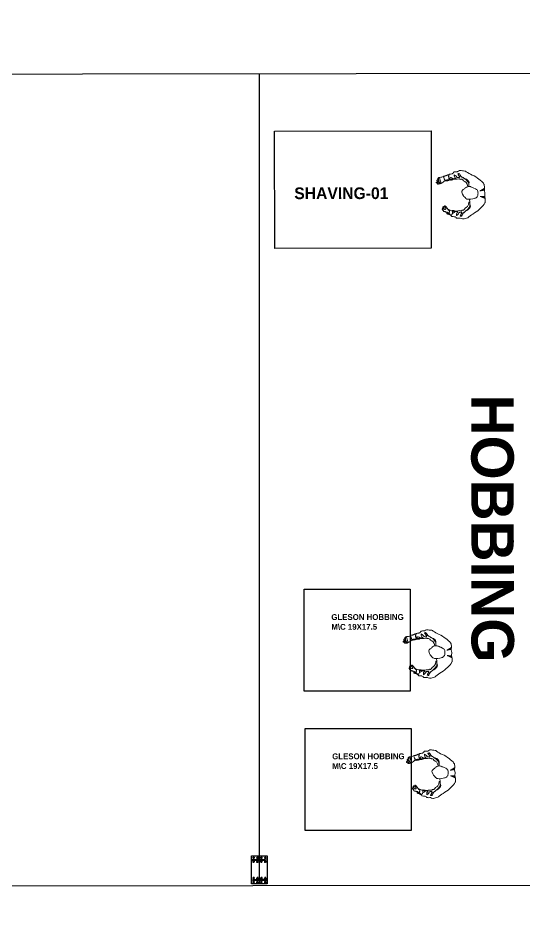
# Model space of a CAD drawing. Header units: feet. Extents: x -99009 to 3252343, y -11094690 to 9035152.
# Drawn here: x 2486807 to 2499739, y -1939134 to -1915925 of the extents above; entities that cross this region are included whole.
import ezdxf

# ---------------------------------------------------------------- set-up
doc = ezdxf.new("R2010")
doc.units = ezdxf.units.FT
doc.layers.add('1', color=1, linetype='Continuous')
doc.layers.add('GANGWAY', color=51, linetype='Continuous', lineweight=25)
doc.layers.add('HUMAN', color=52, linetype='Continuous', lineweight=0)
doc.styles.get("Standard").update_dxf_attribs({"font": 'GOTHICB.TTF'})

# ---------------------------------------------------------------- blocks, each defined once
blk = doc.blocks.new('delnik')
for points in [[(354702, 179020), (354702, 179022), (354705, 179024), (354705, 179026), (354706, 179029), (354707, 179031), (354708, 179035), (354709, 179037), (354712, 179039), (354714, 179042), (354716, 179043), (354722, 179059), (354734, 179065), (354745, 179068), (354759, 179073), (354773, 179081), (354786, 179087), (354804, 179101), (354814, 179098), (354817, 179090), (354821, 179087), (354822, 179083), (354825, 179080), (354828, 179076), (354829, 179065), (354829, 179059), (354830, 179056), (354825, 179049), (354816, 179038), (354813, 179033), (354807, 179029), (354802, 179024), (354799, 179018), (354795, 179014), (354793, 179009), (354791, 179004), (354787, 179001), (354785, 178996), (354782, 178992), (354781, 178990), (354779, 178987), (354778, 178985), (354775, 178982), (354774, 178980), (354771, 178977), (354767, 178973), (354765, 178971), (354762, 178968), (354759, 178967), (354758, 178966), (354756, 178965), (354753, 178964), (354752, 178964), (354750, 178964), (354748, 178966), (354745, 178968), (354745, 178971), (354745, 178972), (354745, 178974), (354746, 178977), (354746, 178980), (354748, 178982), (354749, 178985), (354751, 178987), (354753, 178989), (354756, 178990), (354758, 178992), (354759, 178994), (354760, 178996), (354762, 178999), (354763, 179001), (354764, 179003), (354765, 179006), (354767, 179013), (354766, 179017), (354766, 179020), (354766, 179021), (354765, 179023), (354763, 179025), (354759, 179026), (354757, 179026), (354755, 179026), (354752, 179026), (354751, 179026), (354749, 179026), (354748, 179025), (354744, 179022), (354742, 179020), (354739, 179018), (354737, 179017), (354734, 179016), (354730, 179014), (354728, 179010), (354728, 179007), (354728, 179003), (354728, 179000), (354729, 178995), (354729, 178993), (354729, 178990), (354730, 178987), (354730, 178982), (354730, 178979), (354729, 178977), (354729, 178974), (354727, 178972), (354723, 178973), (354721, 178975), (354719, 178978), (354716, 178981), (354714, 178986), (354712, 178992), (354709, 178999), (354702, 179016), (354702, 179020), (354702, 179020)], [(354722, 179059), (354734, 179065), (354748, 179068), (354759, 179073), (354773, 179081), (354787, 179088), (354804, 179101), (354810, 179097), (354811, 179095), (354809, 179095), (354806, 179094), (354803, 179093), (354801, 179093), (354799, 179091), (354796, 179090), (354794, 179087), (354794, 179086), (354792, 179083), (354791, 179081), (354789, 179079), (354763, 179068), (354758, 179067), (354757, 179067), (354755, 179066), (354738, 179061), (354736, 179061), (354734, 179061), (354731, 179060), (354729, 179060), (354727, 179059), (354724, 179059), (354722, 179059), (354722, 179059)], [(354785, 179104), (354796, 179107), (354804, 179102), (354813, 179096), (354781, 179085), (354781, 179088), (354780, 179090), (354779, 179094), (354779, 179097), (354779, 179100), (354780, 179102), (354784, 179104), (354785, 179104), (354785, 179104)], [(354800, 179112), (354815, 179119), (354829, 179126), (354844, 179137), (354850, 179136), (354854, 179133), (354859, 179131), (354865, 179127), (354868, 179124), (354874, 179115), (354878, 179105), (354880, 179100), (354880, 179096), (354881, 179091), (354882, 179089), (354883, 179085), (354883, 179079), (354885, 179072), (354883, 179066), (354881, 179064), (354868, 179056), (354853, 179049), (354831, 179040), (354822, 179039), (354827, 179052), (354828, 179059), (354828, 179069), (354823, 179079), (354817, 179090), (354814, 179095), (354808, 179100), (354800, 179104), (354794, 179107), (354792, 179107), (354788, 179105), (354781, 179104), (354788, 179108), (354789, 179108), (354793, 179109), (354796, 179111), (354800, 179112), (354800, 179112)], [(354784, 179105), (354802, 179114), (354828, 179124), (354842, 179133), (354842, 179132), (354842, 179129), (354839, 179125), (354838, 179123), (354837, 179121), (354836, 179118), (354834, 179116), (354832, 179115), (354831, 179112), (354829, 179110), (354828, 179108), (354825, 179105), (354823, 179104), (354821, 179104), (354818, 179104), (354816, 179104), (354815, 179104), (354811, 179105), (354809, 179107), (354807, 179107), (354804, 179108), (354802, 179108), (354800, 179108), (354798, 179105), (354799, 179103), (354795, 179103), (354793, 179104), (354789, 179104), (354787, 179104), (354785, 179105), (354784, 179105), (354784, 179105)], [(355473, 178783), (355473, 178784), (355469, 178833), (355473, 178886), (355470, 178940), (355469, 178946), (355467, 178950), (355459, 178963), (355451, 178976), (355431, 178998), (355406, 179020), (355382, 179041), (355358, 179062), (355330, 179085), (355301, 179104), (355269, 179120), (355238, 179137), (355215, 179152), (355192, 179169), (355168, 179185), (355156, 179196), (355144, 179201), (355122, 179205), (355100, 179208), (355079, 179214), (355063, 179215), (355050, 179214), (355031, 179207), (355012, 179198), (355006, 179196), (354999, 179196), (354980, 179198), (354965, 179196), (354955, 179196), (354948, 179191), (354943, 179186), (354941, 179179), (354921, 179169), (354916, 179166), (354908, 179165), (354889, 179163), (354867, 179160), (354862, 179157), (354856, 179147), (354855, 179134), (354855, 179133)], [(354884, 179056), (354891, 179056), (354898, 179057), (354905, 179057), (354909, 179058), (354915, 179059), (354923, 179062), (354954, 179068), (354977, 179065), (355000, 179063), (355030, 179066), (355041, 179066), (355048, 179063), (355055, 179059), (355063, 179057), (355071, 179058), (355079, 179059), (355098, 179044), (355112, 179027), (355135, 179012), (355156, 178996), (355172, 178963), (355182, 178922), (355189, 178922), (355199, 178924), (355199, 178941), (355199, 178954), (355203, 178976), (355206, 178994), (355201, 179013), (355188, 179032), (355175, 179043), (355163, 179053), (355136, 179068), (355121, 179075), (355107, 179085), (355093, 179094), (355079, 179104), (355069, 179114), (355062, 179126), (355055, 179137), (355050, 179149), (355043, 179157), (355037, 179163), (355029, 179165), (355016, 179160), (355014, 179156), (355019, 179149), (355023, 179142), (355027, 179135), (355031, 179130), (355034, 179123), (355038, 179118), (355042, 179111), (355045, 179105), (355048, 179099), (355042, 179095), (355036, 179093), (355022, 179093), (355012, 179093), (355004, 179095), (354995, 179101), (354988, 179114), (354983, 179120), (354977, 179126), (354969, 179134), (354958, 179140), (354949, 179147), (354950, 179124), (354954, 179108), (354962, 179094), (354980, 179082), (354965, 179079), (354950, 179077), (354929, 179076), (354923, 179080), (354912, 179088), (354893, 179100), (354886, 179095), (354880, 179100)], [(354884, 179067), (354929, 179077), (354955, 179077), (354980, 179082), (354962, 179094), (354954, 179107), (354950, 179124), (354949, 179147), (354969, 179134), (354986, 179116), (355000, 179097), (355021, 179092), (355036, 179093), (355049, 179099), (355044, 179107), (355040, 179114), (355035, 179122), (355031, 179129), (355028, 179148), (355033, 179155), (355030, 179152), (355037, 179155), (355049, 179149), (355058, 179130), (355070, 179114), (355087, 179097), (355109, 179084), (355156, 179044), (355193, 179000), (355199, 178971), (355200, 178922), (355198, 178873)], [(354706, 179006), (354707, 179009), (354707, 179013), (354708, 179016), (354708, 179018), (354709, 179022), (354710, 179024), (354712, 179028), (354714, 179031), (354715, 179033), (354719, 179036), (354721, 179038), (354723, 179040), (354724, 179043), (354724, 179045)], [(354724, 179011), (354728, 179011), (354726, 179015)], [(354728, 178996), (354724, 178994)], [(354748, 179026), (354746, 179030)], [(354751, 178965), (354749, 178966), (354748, 178968), (354749, 178971), (354751, 178973), (354753, 178974), (354756, 178974), (354758, 178973), (354760, 178971), (354762, 178970), (354760, 178967), (354758, 178966), (354756, 178965), (354753, 178964), (354751, 178965), (354751, 178965), (354751, 178965)], [(354759, 178992), (354760, 178989)], [(354767, 179014), (354767, 179015), (354769, 179016), (354769, 179017), (354770, 179017)], [(354792, 179010), (354801, 179022), (354814, 179042), (354822, 179045), (354802, 179023), (354794, 179014), (354792, 179010), (354792, 179010)], [(354873, 179058), (354879, 179057), (354884, 179056), (354884, 179056)], [(355473, 178783), (355473, 178783), (355469, 178734), (355473, 178680), (355470, 178627), (355469, 178621), (355467, 178616), (355459, 178604), (355451, 178591), (355431, 178569), (355406, 178547), (355382, 178526), (355358, 178505), (355330, 178482), (355301, 178463), (355269, 178447), (355238, 178430), (355215, 178414), (355192, 178398), (355168, 178382), (355156, 178370), (355144, 178366), (355122, 178362), (355100, 178359), (355079, 178353), (355063, 178352), (355050, 178353), (355031, 178360), (355012, 178369), (355006, 178370), (354999, 178370), (354980, 178369), (354965, 178370), (354955, 178370), (354948, 178376), (354943, 178381), (354941, 178388), (354921, 178398), (354916, 178401), (354908, 178402), (354889, 178404), (354867, 178406), (354862, 178410), (354856, 178420), (354855, 178433), (354853, 178445), (354851, 178456), (354853, 178468), (354856, 178482), (354860, 178493), (354862, 178505), (354862, 178505)], [(355135, 178856), (355147, 178865), (355161, 178870), (355192, 178873), (355223, 178871), (355254, 178870), (355279, 178864), (355290, 178861), (355304, 178858), (355316, 178852), (355324, 178848), (355332, 178839), (355341, 178828), (355346, 178814), (355350, 178801), (355352, 178787), (355354, 178771), (355353, 178756), (355351, 178741), (355347, 178728), (355340, 178715), (355329, 178706), (355312, 178695), (355284, 178678), (355272, 178672), (355254, 178664), (355243, 178657), (355236, 178654), (355225, 178649), (355202, 178646), (355179, 178647), (355156, 178652), (355136, 178662), (355127, 178670), (355117, 178682), (355095, 178695), (355084, 178706), (355076, 178712), (355070, 178720), (355067, 178727), (355066, 178736), (355078, 178777), (355091, 178802), (355101, 178815), (355113, 178829), (355124, 178845), (355135, 178856), (355135, 178856)], [(355469, 178874), (355467, 178871), (355464, 178869), (355460, 178867), (355455, 178863), (355449, 178860), (355444, 178856), (355437, 178853), (355430, 178850), (355424, 178847), (355417, 178844), (355411, 178840), (355405, 178838), (355401, 178835), (355397, 178834), (355394, 178833), (355391, 178832), (355396, 178833), (355398, 178833), (355402, 178833), (355405, 178834), (355410, 178834), (355413, 178835), (355418, 178835), (355421, 178837), (355426, 178837), (355430, 178838), (355433, 178838), (355437, 178838), (355440, 178839), (355442, 178839), (355444, 178839), (355446, 178839), (355448, 178839), (355452, 178840), (355455, 178841), (355459, 178842), (355461, 178845), (355462, 178846), (355464, 178848), (355466, 178850), (355467, 178853), (355468, 178855), (355468, 178859), (355469, 178861), (355469, 178864), (355469, 178867), (355469, 178870), (355469, 178874), (355469, 178874)], [(354884, 178511), (354891, 178511), (354898, 178510), (354905, 178510), (354909, 178509), (354915, 178507), (354923, 178505), (354954, 178499), (354977, 178502), (355000, 178504), (355030, 178500), (355041, 178500), (355048, 178504), (355055, 178507), (355063, 178510), (355071, 178509), (355079, 178507), (355098, 178522), (355112, 178540), (355135, 178555), (355156, 178571), (355172, 178604), (355182, 178644), (355189, 178644), (355199, 178643), (355199, 178626), (355199, 178613), (355203, 178591), (355206, 178572), (355201, 178554), (355188, 178535), (355175, 178524), (355163, 178514), (355136, 178499), (355121, 178492), (355107, 178482), (355093, 178473), (355079, 178463), (355069, 178453), (355062, 178441), (355055, 178430), (355050, 178418), (355043, 178410), (355037, 178404), (355029, 178402), (355016, 178406), (355014, 178411), (355019, 178418), (355023, 178425), (355027, 178432), (355031, 178437), (355034, 178444), (355038, 178449), (355042, 178456), (355045, 178462), (355048, 178468), (355042, 178471), (355036, 178474), (355022, 178474), (355012, 178474), (355004, 178471), (354995, 178466), (354988, 178453), (354983, 178447), (354977, 178441), (354969, 178433), (354958, 178427), (354949, 178420), (354950, 178442), (354954, 178459), (354962, 178473), (354980, 178485), (354965, 178488), (354950, 178490), (354929, 178491), (354923, 178486), (354912, 178478), (354893, 178467), (354886, 178471), (354879, 178467), (354875, 178467), (354872, 178474), (354877, 178493), (354871, 178503), (354864, 178504), (354860, 178505), (354867, 178507), (354872, 178509), (354879, 178510), (354884, 178511), (354884, 178511)], [(354862, 178505), (354868, 178503), (354929, 178490), (354955, 178490), (354980, 178485), (354962, 178473), (354954, 178460), (354950, 178442), (354949, 178420), (354969, 178433), (354986, 178450), (355000, 178470), (355021, 178475), (355036, 178474), (355049, 178468), (355044, 178460), (355040, 178453), (355035, 178445), (355031, 178438), (355028, 178419), (355033, 178412), (355030, 178414), (355037, 178412), (355049, 178418), (355058, 178437), (355070, 178453), (355087, 178470), (355109, 178483), (355156, 178522), (355193, 178567), (355199, 178596), (355200, 178644), (355200, 178646)], [(355469, 178693), (355467, 178695), (355464, 178698), (355460, 178700), (355455, 178704), (355449, 178707), (355444, 178711), (355437, 178714), (355430, 178716), (355424, 178720), (355417, 178723), (355411, 178727), (355405, 178729), (355401, 178731), (355397, 178733), (355394, 178734), (355391, 178735), (355396, 178734), (355398, 178734), (355402, 178734), (355405, 178733), (355410, 178733), (355413, 178731), (355418, 178731), (355421, 178730), (355426, 178730), (355430, 178729), (355433, 178729), (355437, 178729), (355440, 178728), (355442, 178728), (355444, 178728), (355446, 178728), (355448, 178728), (355452, 178727), (355455, 178726), (355459, 178724), (355461, 178722), (355462, 178721), (355464, 178719), (355466, 178716), (355467, 178714), (355468, 178712), (355468, 178708), (355469, 178706), (355469, 178702), (355469, 178700), (355469, 178697), (355469, 178693), (355469, 178693)], [(354626, 178548), (354629, 178549), (354639, 178547), (354653, 178545), (354667, 178543), (354680, 178545), (354680, 178548), (354667, 178551), (354655, 178554), (354647, 178557), (354645, 178561), (354646, 178563), (354649, 178571), (354654, 178572), (354661, 178570), (354676, 178569), (354694, 178567), (354712, 178560), (354688, 178459), (354681, 178454), (354676, 178456), (354670, 178460), (354665, 178464), (354660, 178468), (354656, 178474), (354658, 178484), (354658, 178486), (354648, 178492), (354644, 178496), (354639, 178499), (354637, 178504), (354638, 178512), (354642, 178513), (354648, 178514), (354661, 178514), (354662, 178519), (354663, 178522), (354658, 178524), (354651, 178525), (354645, 178528), (354632, 178531), (354625, 178534), (354624, 178536), (354624, 178540), (354626, 178548), (354626, 178548)], [(354678, 178536), (354688, 178545), (354688, 178553), (354692, 178560), (354697, 178562), (354712, 178560), (354714, 178557), (354717, 178555), (354719, 178554), (354721, 178554), (354724, 178553), (354727, 178551), (354731, 178550), (354747, 178541), (354762, 178531), (354783, 178514), (354776, 178497), (354769, 178479), (354764, 178462), (354761, 178442), (354740, 178447), (354727, 178450), (354709, 178452), (354695, 178453), (354690, 178453), (354687, 178453), (354682, 178453), (354678, 178455), (354669, 178464), (354667, 178470), (354668, 178476), (354671, 178482), (354666, 178493), (354666, 178503), (354667, 178511), (354671, 178515), (354675, 178520), (354673, 178526), (354675, 178532), (354678, 178536), (354678, 178536)], [(354833, 178418), (354840, 178416), (354847, 178414), (354853, 178414), (354857, 178418), (354856, 178423), (354855, 178428), (354853, 178434), (354851, 178440), (354851, 178447), (354851, 178452), (354851, 178459), (354851, 178464), (354853, 178471), (354854, 178475), (354855, 178481), (354856, 178486), (354858, 178492), (354858, 178493), (354858, 178493), (354858, 178493), (354860, 178497), (354860, 178503), (354851, 178504), (354849, 178506), (354842, 178509), (354836, 178509), (354828, 178506), (354820, 178505), (354808, 178507), (354804, 178510), (354799, 178512), (354793, 178514), (354788, 178515), (354785, 178514), (354783, 178512), (354781, 178509), (354777, 178499), (354774, 178491), (354770, 178482), (354768, 178474), (354766, 178464), (354763, 178455), (354762, 178446), (354762, 178444), (354761, 178441), (354761, 178438), (354762, 178434), (354766, 178433), (354768, 178433), (354771, 178433), (354776, 178433), (354778, 178434), (354781, 178433), (354783, 178433), (354791, 178433), (354797, 178432), (354804, 178430), (354810, 178428), (354815, 178426), (354821, 178424), (354827, 178421), (354829, 178420), (354832, 178419), (354833, 178418), (354833, 178418)], [(354857, 178496), (354853, 178503), (354846, 178507), (354843, 178509), (354840, 178509), (354831, 178507), (354822, 178506), (354813, 178506), (354805, 178509), (354800, 178512), (354795, 178514), (354789, 178514), (354784, 178512), (354788, 178520), (354791, 178522), (354798, 178522), (354805, 178520), (354814, 178519), (354824, 178519), (354833, 178519), (354841, 178518), (354850, 178514), (354857, 178510), (354860, 178503), (354857, 178496), (354857, 178496)]]:
    blk.add_lwpolyline(points)
blk = doc.blocks.new('24')
h = blk.add_hatch(color=7)
h.dxf.hatch_style = 1
edge = h.paths.add_edge_path()
edge.add_ellipse((0, 0), major_axis=(15, 0), ratio=1, start_angle=0, end_angle=360)
at = {"color": 1}
for p, q in [((-30, 0), (30, 0)), ((0, 30), (0, -30))]:
    blk.add_line(p, q, dxfattribs=at)
at = {"color": 7}
blk.add_circle((0, 0), 15, dxfattribs=at)
blk = doc.blocks.new('zw$CD60')
at = {"color": 1}
for p, rotation in [((-50, 50), 270), ((50, -50), 90.00000000000001)]:
    blk.add_blockref('24', p, dxfattribs=dict(at, rotation=rotation))
at = {"color": 1, "xscale": -1}
for p, rotation in [((50, 50), 89.99999999999982), ((-50, -50), 270)]:
    blk.add_blockref('24', p, dxfattribs=dict(at, rotation=rotation))
blk = doc.blocks.new('FC1624E')
at = {"color": 1}
blk.add_lwpolyline([(1043586, 507084), (1043586, 507804), (1043986, 507804), (1043986, 507084)], close=True, dxfattribs=at)
at = {"color": 4}
for points in [[(1043649, 507704), (1043586, 507704), (1043586, 507694), (1043649, 507694)], [(1043784, 507704), (1043789, 507704), (1043789, 507804), (1043784, 507804)], [(1043924, 507704), (1043986, 507704), (1043986, 507694), (1043924, 507694)], [(1043649, 507184), (1043586, 507184), (1043586, 507194), (1043649, 507194)], [(1043784, 507184), (1043789, 507184), (1043789, 507084), (1043784, 507084)], [(1043924, 507184), (1043986, 507184), (1043986, 507194), (1043924, 507194)]]:
    blk.add_lwpolyline(points, close=True, dxfattribs=at)
at = {"color": 3}
blk.add_lwpolyline([(1043649, 507184), (1043924, 507184), (1043924, 507194), (1043789, 507194), (1043789, 507694), (1043924, 507694), (1043924, 507704), (1043649, 507704), (1043649, 507694), (1043784, 507694), (1043784, 507194), (1043649, 507194)], close=True, dxfattribs=at)
at = {"color": 1, "xscale": -1, "rotation": 180}
for p in [(1043686, 507704), (1043886, 507704)]:
    blk.add_blockref('zw$CD60', p, dxfattribs=at)
at = {"color": 1}
for p in [(1043686, 507184), (1043886, 507184)]:
    blk.add_blockref('zw$CD60', p, dxfattribs=at)

msp = doc.modelspace()

# ---------------------------------------------------------------- linework, layer by layer
at = {"color": 3, "transparency": 33554684}
msp.add_lwpolyline([(2497365.40619, -1918813.51533), (2497368.81228, -1921813.51339), (2493368.81486, -1921818.05486), (2493365.40876, -1918818.05679)], close=True, dxfattribs=at)
for points in [[(2494121.539, -1930542.73702), (2496831.86283, -1930539.6598), (2496834.82952, -1933152.6396), (2494124.50569, -1933155.71682)], [(2494143.14222, -1934106.73806), (2496853.46606, -1934103.66085), (2496856.43275, -1936716.64065), (2494146.10891, -1936719.71786)]]:
    msp.add_lwpolyline(points, close=True)
at = {"layer": '1'}
for p, q in [((2492976.60597, -1937366.78136), (2492976.60597, -1917352.83186)), ((2492979.10597, -1937366.77853), (2492979.10597, -1937366.77853))]:
    msp.add_line(p, q, dxfattribs=at)
msp.add_arc((2520410.24778, -1978395.99612), 100000, 84.1346387202, 194.3871675539, dxfattribs=at)
at = {"layer": 'GANGWAY', "color": 141, "lineweight": -3}
msp.add_lwpolyline([(2509446.22656, -1917334.1328), (2460450.04422, -1917389.76145), (2459859.48208, -1917818.52473), (2459882.58238, -1938164.63184), (2460473.63056, -1938163.96079), (2508969.81322, -1938108.89982), (2509469.49769, -1937830.7058)], close=True, dxfattribs=at)

# ---------------------------------------------------------------- block references
at = {"rotation": 180.0650517140735}
msp.add_blockref('FC1624E', (3536186.49204, -1429098.11978), dxfattribs=at)
at = {"layer": 'HUMAN', "color": 232, "xscale": -1.439999999999999, "yscale": 1.44, "zscale": 1.44}
for p, rotation in [((1972369.72422, -1694053.99978), 183.4306374167558), ((1971524.96413, -1705808.60552), 183.4306374167538), ((1971609.65588, -1708883.96278), 183.4306374167538)]:
    msp.add_blockref('delnik', p, dxfattribs=dict(at, rotation=rotation))

# ---------------------------------------------------------------- texts
at = {"transparency": 33554684, "width": 4624.1165638, "attachment_point": 7}
for s, insert, char_height, rotation in [('{\\pxqc;SHAVING-01}', (2492760, -1920563.25209), 300, 0.057846498), ('{GLESON HOBBING\\PM\\\\C 19X17.5}', (2494816.33346, -1931585.67793), 150, 0.065051714), ('{GLESON HOBBING\\PM\\\\C 19X17.5}', (2494837.93668, -1935149.67897), 150, 0.065051714)]:
    msp.add_mtext(s, dxfattribs=dict(at, insert=insert, char_height=char_height, rotation=rotation))
at = {"insert": (2499478.70595, -1925560.23455), "char_height": 1085.439864, "width": 11153.5115306, "attachment_point": 1, "rotation": 270.065051714}
msp.add_mtext('{HOBBING}', dxfattribs=at)

doc.saveas('drawing.dxf')
